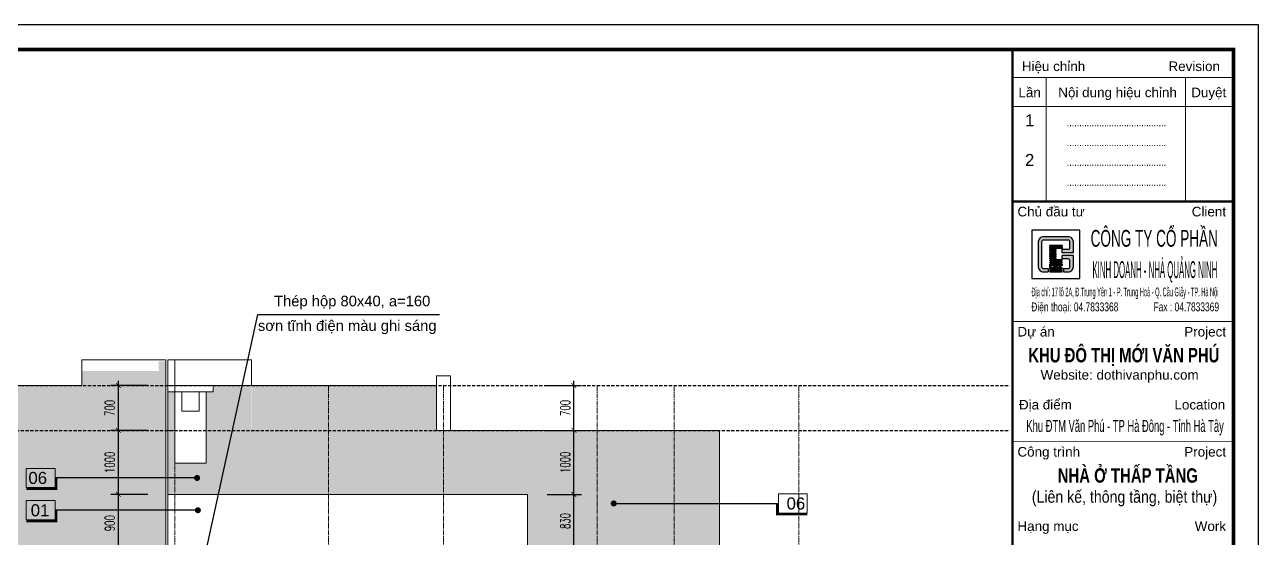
# Model space of a CAD drawing. Header units: millimetres. Extents: x -229618 to 2906, y -178063 to 96806.
# Drawn here: x -142377 to -123107, y -141391 to -133372 of the extents above; entities that cross this region are included whole.
import ezdxf
from ezdxf.enums import TextEntityAlignment as Align

# ---------------------------------------------------------------- set-up
doc = ezdxf.new("R2010")
doc.units = ezdxf.units.MM
doc.header["$LTSCALE"] = 200
doc.header["$MEASUREMENT"] = 0
doc.header["$PDMODE"] = 3
doc.header["$PDSIZE"] = 50
for name, pattern in [('CENTER', [2, 1.25, -0.25, 0.25, -0.25]), ('CENTER2', [1.125, 0.75, -0.125, 0.125, -0.125]), ('DASHED2', [0.375, 0.25, -0.125])]:
    doc.linetypes.add(name, pattern=pattern)
doc.layers.get('0').update_dxf_attribs({"color": 95, "linetype": 'CONTINUOUS'})
doc.layers.get('DEFPOINTS').update_dxf_attribs({"linetype": 'CONTINUOUS'})
for name, color, linetype in [('CUA', 145, 'CONTINUOUS'), ('DIM', 251, 'CONTINUOUS'), ('KHUNGTEN', 7, 'CONTINUOUS'), ('TEXT', 33, 'CONTINUOUS'), ('TRUC', 251, 'CENTER')]:
    doc.layers.add(name, color=color, linetype=linetype)
for name, color, linetype, lineweight in [('hatch', 250, 'CONTINUOUS', 5), ('nho', 252, 'CONTINUOUS', 15), ('thay', 7, 'CONTINUOUS', 18), ('tim', 18, 'CENTER2', 9)]:
    doc.layers.add(name, color=color, linetype=linetype, lineweight=lineweight)
doc.layers.add('in', color=203, linetype='CONTINUOUS', lineweight=5, plot=False)
doc.styles.add('Aria H B iso', font='Vharialb_0.ttf')
doc.styles.add('Aria H iso', font='Vharial_0.ttf')
doc.styles.add('Arial iso', font='vnarial_0.ttf')
doc.styles.add('Arial N  iso', font='vnarialn_0.ttf')
doc.styles.add('khung', font='Vhcentn_0.ttf')
doc.styles.add('NHO2', font='vncc-rms.shx', dxfattribs={"width": 0.65})
doc.styles.add('Scale', font='vnsimli.shx', dxfattribs={"width": 0.65, "bigfont": 'bigfont.shx'})
doc.dimstyles.new('Scale', dxfattribs={"dimscale": 75, "dimtxt": 2, "dimasz": 1, "dimexe": 1.6, "dimexo": 0, "dimgap": 0.8, "dimtad": 1, "dimdec": 0, "dimzin": 0, "dimdsep": 46, "dimtxsty": 'Scale', "dimblk": 'ARCHTICK', "dimcen": 0.1, "dimdle": 1, "dimclrd": 256, "dimclre": 256, "dimclrt": 3, "dimadec": 0, "dimazin": 0, "dimtfac": 1, "dimtdec": 0, "dimtix": 1, "dimtmove": 2, "dimatfit": 3, "dimldrblk": 'ARCHTICK', "dimfxl": 0, "dimtolj": 1, "dimtzin": 0, "dimarcsym": 0})

# ---------------------------------------------------------------- blocks, each defined once
blk = doc.blocks.new('matsau')
at = {"layer": 'hatch', "linetype": 'Continuous'}
h = blk.add_hatch(dxfattribs=at)
h.set_pattern_fill('CROSS', color=256, scale=400, style=0)
h.set_pattern_definition([(0, (-154074.93, -217.71), (100, 100), [50, -150]), (90, (-154049.93, -242.71), (-100, 100), [50, -150])])
h.paths.add_polyline_path([(125, 12928), (15, 12928), (15, 12778), (125, 12778)])
h.paths.add_polyline_path([(1325, 12778), (15, 12778), (15, 12550), (1325, 12550)])
h.paths.add_polyline_path([(15, 600), (9985, 600), (9985, 4970), (8145, 4970), (8145, 6250), (8035, 6250), (8035, 9038), (8635, 9038), (8635, 11850), (4435, 11850), (4435, 12700), (4215, 12700), (4215, 12550), (15, 12550)])
h = blk.add_hatch(dxfattribs=at)
h.set_pattern_fill('AR-RSHKE', color=256, scale=15, style=0)
h.set_pattern_definition([(0, (140593.3, 151554.86), (382.5, 180), [90, -75, 105, -45, 135, -60]), (0, (140683.3, 151562.36), (382.5, 180), [75, -285, 60, -90]), (0, (140863.3, 151543.61), (382.5, 180), [45, -465]), (90, (140593.3, 151554.86), (-127.5, 180), [172.5, -547.5]), (90, (140683.3, 151554.86), (-127.5, 180), [168.75, -551.25]), (90, (140758.3, 151554.86), (-127.5, 180), [157.5, -562.5]), (90, (140863.3, 151543.61), (-127.5, 180), [172.5, -547.5]), (90, (140908.3, 151543.61), (-127.5, 180), [172.5, -547.5]), (90, (141043.3, 151554.86), (-127.5, 180), [165, -555])])
h.paths.add_polyline_path([(-15, 12450), (-125, 12450), (-125, 11850), (-15, 11850)])
h.paths.add_polyline_path([(-5635, 9950), (-8635, 9950), (-8635, 9188), (-5635, 9188)])
h.paths.add_polyline_path([(-1325, 12543), (-1325, 11850), (-4215, 11850), (-4215, 12543)])
h.paths.add_polyline_path([(-125, 11850), (-125, 11336), (-615, 11336), (-615, 11850), (-8635, 11850), (-8635, 9950), (-5635, 9950), (-5635, 10850), (-15, 10850), (-15, 11850)])
h.paths.add_polyline_path([(-615, 11850), (-615, 12450), (-725, 12450), (-725, 12550), (-1320, 12550), (-1320, 11850)])
at = {"layer": 'nho', "linetype": 'Continuous'}
for p, q in [((-15, 12950), (-15, 600)), ((15, 12550), (15, 600))]:
    blk.add_line(p, q, dxfattribs=at)
at = {"layer": 'thay', "linetype": 'Continuous'}
for p, q in [((-1325, 12550), (-1325, 12950)), ((-125, 12550), (-125, 12950)), ((-4435, 11850), (-4435, 12700)), ((-4215, 12700), (-4435, 12700)), ((-4215, 11850), (-4215, 12700)), ((-4215, 12550), (-1325, 12550)), ((-8635, 11850), (-8635, 9038)), ((-8635, 11850), (-4215, 11850)), ((-125, 11850), (-15, 11850)), ((-5635, 10850), (-15, 10850)), ((-5635, 10850), (-5635, 6750))]:
    blk.add_line(p, q, dxfattribs=at)
at = {"layer": 'thay'}
for p in [(-1325, 12950), (-125, 12950)]:
    blk.add_line(p, (-15, 12950), dxfattribs=at)
at = {"layer": 'thay', "linetype": 'Continuous'}
for points in [[(15, 12950), (15, 600), (9985, 600), (9985, 600), (9985, 600), (9985, 4970), (8145, 4970), (8145, 6250), (8035, 6250), (8035, 9038), (8635, 9038), (8635, 11850), (4435, 11850), (4435, 12700), (4215, 12700), (4215, 12550), (1325, 12550), (1325, 12950), (125, 12950), (125, 12950), (15, 12950)], [(-9985, 600), (-9985, 4970), (-8145, 4970), (-8145, 6250), (-8035, 6250), (-8035, 9038), (-8635, 9038), (-8635, 11850), (-4435, 11850), (-4435, 12700), (-4215, 12700), (-4215, 12550), (-125, 12550)]]:
    blk.add_lwpolyline(points, dxfattribs=at)
blk.add_lwpolyline([(15, 12778), (15, 12778)], close=True, dxfattribs=at)
at = {"layer": 'thay'}
for points in [[(-725, 12450), (-15, 12450), (-15, 12550), (-725, 12550)], [(-615, 12450), (-125, 12450), (-125, 11336), (-615, 11336)], [(-235, 12450), (-235, 12150), (-505, 12150), (-505, 12450)]]:
    blk.add_lwpolyline(points, close=True, dxfattribs=at)
blk = doc.blocks.new('LO GO NHA QUANG NINH')
at = {"layer": 'hatch', "lineweight": -2}
for points in [[(865, 759, 0.414214), (759, 865), (241, 865, 0.414214), (135, 759), (135, 500), (205, 500), (205, 759, -0.414214), (241, 795), (759, 795, -0.414214), (795, 759), (795, 640, -0.414214), (759, 604), (632, 604), (632, 533), (865, 533)], [(342, 205), (241, 205, -0.414214), (205, 241), (205, 500), (135, 500), (135, 241, 0.414214), (241, 135), (342, 135)], [(865, 474), (632, 474), (632, 404), (759, 404, -0.414214), (795, 368), (795, 241, -0.414214), (759, 205), (658, 205), (658, 135), (759, 135, 0.414214), (865, 241)]]:
    blk.add_hatch(color=32, dxfattribs=at).paths.add_polyline_path(points)
h = blk.add_hatch(color=32, dxfattribs=at)
h.paths.add_polyline_path([(378, 428), (499, 428), (499, 404), (378, 404)])
h.paths.add_polyline_path([(378, 472), (499, 472), (499, 448), (378, 448)])
h.paths.add_polyline_path([(378, 516), (499, 516), (499, 492), (378, 492)])
h.paths.add_polyline_path([(378, 560), (499, 560), (499, 536), (378, 536)])
h.paths.add_polyline_path([(378, 604), (499, 604), (499, 580), (378, 580)])
h.paths.add_polyline_path([(378, 648), (632, 648), (632, 624), (378, 624)])
h.paths.add_polyline_path([(378, 692), (632, 692), (632, 668), (378, 668)])
h = blk.add_hatch(color=32, dxfattribs=at)
h.paths.add_polyline_path([(378, 316), (632, 316), (632, 340), (378, 340)])
h.paths.add_polyline_path([(378, 360), (632, 360), (632, 384), (378, 384)])
h.paths.add_polyline_path([(632, 216), (632, 188), (578, 188), (578, 296), (632, 296), (632, 268), (606, 268), (606, 216)])
h.paths.add_polyline_path([(558, 216), (558, 188), (503, 188), (503, 296), (558, 296), (558, 268), (532, 268), (532, 216)])
h.paths.add_polyline_path([(458, 216), (403, 216), (403, 268), (458, 268)], flags=16)
h.paths.add_polyline_path([(483, 188), (378, 188), (378, 296), (483, 296)])
h.paths.add_polyline_path([(378, 135), (632, 135), (632, 168), (378, 168)])
for p, q in [((632, 533), (632, 604)), ((865, 533), (632, 533)), ((865, 474), (632, 474)), ((632, 404), (632, 474)), ((342, 205), (342, 135)), ((658, 205), (658, 135))]:
    blk.add_line(p, q, dxfattribs=at)
for points in [[(865, 533), (865, 759, 0.414214), (759, 865), (241, 865, 0.414214), (135, 759), (135, 241, 0.414214), (241, 135), (342, 135)], [(632, 604), (759, 604, 0.414214), (795, 640), (795, 759, 0.414214), (759, 795), (241, 795, 0.414214), (205, 759), (205, 241, 0.414214), (241, 205), (342, 205)], [(658, 205), (759, 205, 0.414214), (795, 241), (795, 368, 0.414214), (759, 404), (632, 404)], [(658, 135), (759, 135, 0.414214), (865, 241), (865, 474)]]:
    blk.add_lwpolyline(points, format="xyb", dxfattribs=at)
for points in [[(378, 692), (632, 692), (632, 668), (378, 668)], [(378, 648), (632, 648), (632, 624), (378, 624)], [(378, 604), (499, 604), (499, 580), (378, 580)], [(378, 560), (499, 560), (499, 536), (378, 536)], [(378, 516), (499, 516), (499, 492), (378, 492)], [(378, 472), (499, 472), (499, 448), (378, 448)], [(378, 428), (499, 428), (499, 404), (378, 404)], [(378, 360), (632, 360), (632, 384), (378, 384)], [(378, 316), (632, 316), (632, 340), (378, 340)], [(483, 188), (378, 188), (378, 296), (483, 296)], [(458, 216), (403, 216), (403, 268), (458, 268)], [(378, 135), (632, 135), (632, 168), (378, 168)]]:
    blk.add_lwpolyline(points, close=True, dxfattribs=at)
for points in [[(558, 216), (558, 188), (503, 188), (503, 296), (558, 296), (558, 268), (532, 268), (532, 216), (558, 216)], [(632, 216), (632, 188), (578, 188), (578, 296), (632, 296), (632, 268), (606, 268), (606, 216), (632, 216)]]:
    blk.add_lwpolyline(points, dxfattribs=at)
at = {"layer": 'thay', "lineweight": -2}
blk.add_lwpolyline([(0, 0), (1000, 0), (1000, 1000), (0, 1000)], close=True, dxfattribs=at)
blk = doc.blocks.new('KhungA3')
at = {"layer": 'DEFPOINTS', "color": 8}
blk.add_lwpolyline([(-3.74, 3.81), (416.31, 3.81), (416.31, 300.81), (-3.74, 300.81)], close=True, dxfattribs=at)
at = {"layer": 'KHUNGTEN', "color": 4}
for points, const_width in [([(7.54, 8.99), (411.13, 8.99), (411.13, 295.64), (7.54, 295.64)], 0.724), ([(365.13, 295.64), (411.13, 295.64), (411.13, 8.99), (365.13, 8.99)], 0.466)]:
    blk.add_lwpolyline(points, close=True, dxfattribs=dict(at, const_width=const_width))
at = {"layer": 'KHUNGTEN', "color": 8, "const_width": 0.207}
for points in [[(365.13, 289.81), (411.13, 289.81)], [(372.13, 289.81), (372.13, 264.01)], [(401.13, 289.81), (401.13, 264.01)], [(365.13, 283.81), (411.13, 283.81)], [(365.13, 239.01), (411.13, 239.01)], [(365.13, 214.01), (411.13, 214.01)]]:
    blk.add_lwpolyline(points, dxfattribs=at)
at = {"layer": 'KHUNGTEN', "color": 4, "const_width": 0.466}
blk.add_lwpolyline([(365.13, 264.01), (411.13, 264.01)], dxfattribs=at)
at = {"layer": 'KHUNGTEN'}
blk.add_lwpolyline([(369.13, 248.01), (379.13, 248.01), (379.13, 258.01), (369.13, 258.01)], close=True, dxfattribs=at)
at = {"layer": 'DIM', "linetype": 'Continuous', "xscale": 0.009999999999999998, "yscale": 0.009999999999999998, "zscale": 0.009999999999999992}
blk.add_blockref('LO GO NHA QUANG NINH', (369.13, 248.01), dxfattribs=at)
at = {"layer": 'KHUNGTEN', "color": 8, "style": 'Arial iso'}
for s, height, width, p in [('HiÖu chØnh', 2, 1, (367.05, 291.16)), ('Chñ ®Çu t\xad', 2, 1, (366.14, 260.9)), ('§iÖn tho¹i: 04.7833368', 1.8479, 0.679517, (369.01, 241.14)), ('Dù ¸n', 2, 1, (366.14, 235.9)), ('Website: dothivanphu.com', 2, 1, (370.96, 226.92)), ('§Þa ®iÓm', 2, 1, (366.45, 220.71)), ('C«ng tr×nh', 2, 1, (366.14, 210.9)), ('H¹ng môc', 2, 1, (366.14, 195.42))]:
    blk.add_text(s, height=height, dxfattribs=dict(at, width=width)).set_placement(p)
for s, height, width, p in [('Revision', 2, 1, (408.31, 291.16)), ('Client', 2, 1, (409.58, 260.9)), ('Fax : 04.7833369', 1.8479, 0.679517, (408.13, 241.14)), ('Project', 2, 1, (409.58, 235.9)), ('Location', 2, 1, (409.4, 220.71)), ('Project', 2, 1, (409.58, 210.9)), ('Work', 2, 1, (409.58, 195.42))]:
    blk.add_text(s, height=height, dxfattribs=dict(at, width=width)).set_placement(p, align=Align.RIGHT)
at = {"layer": 'KHUNGTEN', "color": 8, "style": 'Arial iso', "width": 1}
for s, p in [('LÇn', (368.68, 286.71)), ('Néi dung hiÖu chØnh', (386.99, 286.71)), ('DuyÖt', (405.98, 286.71))]:
    blk.add_text(s, height=2, dxfattribs=at).set_placement(p, align=Align.MIDDLE_CENTER)
at = {"layer": 'KHUNGTEN', "color": 8}
for s, height, style, width, p in [('1', 2.5, 'Arial N  iso', 1, (368.68, 279.67)), ('........................................', 1.738, 'NHO2', 0.8, (386.75, 279.67)), ('........................................', 1.738, 'NHO2', 0.8, (386.75, 275.53)), ('2', 2.5, 'Arial N  iso', 1, (368.68, 271.4)), ('........................................', 1.738, 'NHO2', 0.8, (386.75, 271.4)), ('........................................', 1.738, 'NHO2', 0.8, (386.75, 267.26))]:
    blk.add_text(s, height=height, dxfattribs=dict(at, style=style, width=width)).set_placement(p, align=Align.CENTER)
at = {"layer": 'KHUNGTEN', "style": 'khung'}
for s, width, p, p2 in [('c«ng ty cæ phÇn', 0.567651, (381.38, 254.59), (407.88, 254.59)), ('KINH DOANH - NHµ QU¶NG NINH', 0.310766, (381.76, 248.07), (407.76, 248.07))]:
    blk.add_text(s, height=3.5, dxfattribs=dict(at, width=width)).set_placement(p, p2, align=Align.FIT)
at = {"layer": 'KHUNGTEN', "color": 8, "style": 'Arial iso', "width": 0.452509}
blk.add_text('§Þa chØ: 17 l« 2A, §.Trung Yªn 1 - P. Trung Hoµ - Q. CÇu GiÊy - TP. Hµ Néi', height=1.8479, dxfattribs=at).set_placement((369.04, 244.25), (408, 244.25), align=Align.FIT)
at = {"layer": 'KHUNGTEN', "color": 7}
for s, height, style, width, p, p2 in [('KHU §¤ THÞ MíI V¡N PHó', 3, 'Aria H B iso', 0.742905, (368.41, 230.52), (408.19, 230.52)), ('Khu §TM V¨n Phó - TP Hµ §«ng - TØnh Hµ T©y', 2.5, 'Arial iso', 0.558949, (368, 216.04), (409.11, 216.04)), ('nhµ ë thÊp tÇng ', 3, 'Aria H B iso', 0.745677, (374.53, 205.47), (404.57, 205.47)), ('(Liªn kÕ, th«ng tÇng, biÖt thù)', 2.5, 'Arial iso', 0.850064, (369.13, 201.3), (407.75, 201.3))]:
    blk.add_text(s, height=height, dxfattribs=dict(at, style=style, width=width)).set_placement(p, p2, align=Align.FIT)
blk = doc.blocks.new('_ArchTick')
at = {"color": 0, "linetype": 'ByBlock', "const_width": 0.15}
blk.add_lwpolyline([(-0.5, -0.5), (0.5, 0.5)], dxfattribs=at)
blk = doc.blocks.new('*D122')
at = {"layer": 'DEFPOINTS', "color": 0, "linetype": 'Continuous'}
for p in [(-134215, -140705), (-133798, -140705), (-134215, -141535)]:
    blk.add_point(p, dxfattribs=at)
at = {"layer": 'DIM', "linetype": 'Continuous', "lineweight": -2}
for p, q in [((-133798, -141610), (-133798, -140630)), ((-134215, -140705), (-133678, -140705)), ((-134215, -141535), (-133678, -141535))]:
    blk.add_line(p, q, dxfattribs=at)
at = {"layer": 'DIM', "linetype": 'Continuous', "lineweight": -2, "xscale": 75, "yscale": 75, "zscale": 75}
for p, rotation in [((-133798, -140705), 90), ((-133798, -141535), 270)]:
    blk.add_blockref('_ArchTick', p, dxfattribs=dict(at, rotation=rotation))
at = {"layer": 'DIM', "color": 3, "linetype": 'Continuous', "insert": (-133933, -141120), "char_height": 150, "attachment_point": 5, "rotation": 90, "style": 'Scale'}
blk.add_mtext('\\A1;830', dxfattribs=at)
blk = doc.blocks.new('*D123')
at = {"layer": 'DEFPOINTS', "color": 0, "linetype": 'Continuous'}
for p in [(-134215, -139705), (-133798, -139705), (-134215, -140705)]:
    blk.add_point(p, dxfattribs=at)
at = {"layer": 'DIM', "linetype": 'Continuous', "lineweight": -2}
for p, q in [((-134215, -139705), (-133678, -139705)), ((-133798, -140780), (-133798, -139630)), ((-134215, -140705), (-133678, -140705))]:
    blk.add_line(p, q, dxfattribs=at)
at = {"layer": 'DIM', "linetype": 'Continuous', "lineweight": -2, "xscale": 75, "yscale": 75, "zscale": 75}
for p, rotation in [((-133798, -139705), 90), ((-133798, -140705), 270)]:
    blk.add_blockref('_ArchTick', p, dxfattribs=dict(at, rotation=rotation))
at = {"layer": 'DIM', "color": 3, "linetype": 'Continuous', "insert": (-133933, -140205), "char_height": 150, "attachment_point": 5, "rotation": 90, "style": 'Scale'}
blk.add_mtext('\\A1;1000', dxfattribs=at)
blk = doc.blocks.new('*D124')
at = {"layer": 'DEFPOINTS', "color": 0, "linetype": 'Continuous'}
for p in [(-134215, -139005), (-133798, -139005), (-134215, -139705)]:
    blk.add_point(p, dxfattribs=at)
at = {"layer": 'DIM', "linetype": 'Continuous', "lineweight": -2}
for p, q in [((-133798, -139780), (-133798, -138930)), ((-134215, -139005), (-133678, -139005)), ((-134215, -139705), (-133678, -139705))]:
    blk.add_line(p, q, dxfattribs=at)
at = {"layer": 'DIM', "linetype": 'Continuous', "lineweight": -2, "xscale": 75, "yscale": 75, "zscale": 75}
for p, rotation in [((-133798, -139005), 90), ((-133798, -139705), 270)]:
    blk.add_blockref('_ArchTick', p, dxfattribs=dict(at, rotation=rotation))
at = {"layer": 'DIM', "color": 3, "linetype": 'Continuous', "insert": (-133933, -139355), "char_height": 150, "attachment_point": 5, "rotation": 90, "style": 'Scale'}
blk.add_mtext('\\A1;700', dxfattribs=at)
blk = doc.blocks.new('*D138')
at = {"layer": 'DEFPOINTS', "color": 0, "linetype": 'Continuous'}
for p in [(-140913, -140705), (-140454, -140705), (-140454, -141605)]:
    blk.add_point(p, dxfattribs=at)
at = {"layer": 'DIM', "linetype": 'Continuous', "lineweight": -2}
for p, q in [((-140913, -141680), (-140913, -140630)), ((-140454, -140705), (-141033, -140705)), ((-140454, -141605), (-141033, -141605))]:
    blk.add_line(p, q, dxfattribs=at)
at = {"layer": 'DIM', "linetype": 'Continuous', "lineweight": -2, "xscale": 75, "yscale": 75, "zscale": 75}
for p, rotation in [((-140913, -140705), 90), ((-140913, -141605), 270)]:
    blk.add_blockref('_ArchTick', p, dxfattribs=dict(at, rotation=rotation))
at = {"layer": 'DIM', "color": 3, "linetype": 'Continuous', "insert": (-141048, -141155), "char_height": 150, "attachment_point": 5, "rotation": 90, "style": 'Scale'}
blk.add_mtext('\\A1;900', dxfattribs=at)
blk = doc.blocks.new('*D139')
at = {"layer": 'DEFPOINTS', "color": 0, "linetype": 'Continuous'}
for p in [(-140913, -139705), (-140454, -139705), (-140454, -140705)]:
    blk.add_point(p, dxfattribs=at)
at = {"layer": 'DIM', "linetype": 'Continuous', "lineweight": -2}
for p, q in [((-140454, -139705), (-141033, -139705)), ((-140913, -140780), (-140913, -139630)), ((-140454, -140705), (-141033, -140705))]:
    blk.add_line(p, q, dxfattribs=at)
at = {"layer": 'DIM', "linetype": 'Continuous', "lineweight": -2, "xscale": 75, "yscale": 75, "zscale": 75}
for p, rotation in [((-140913, -139705), 90), ((-140913, -140705), 270)]:
    blk.add_blockref('_ArchTick', p, dxfattribs=dict(at, rotation=rotation))
at = {"layer": 'DIM', "color": 3, "linetype": 'Continuous', "insert": (-141048, -140205), "char_height": 150, "attachment_point": 5, "rotation": 90, "style": 'Scale'}
blk.add_mtext('\\A1;1000', dxfattribs=at)
blk = doc.blocks.new('*D140')
at = {"layer": 'DEFPOINTS', "color": 0, "linetype": 'Continuous'}
for p in [(-140913, -139005), (-140454, -139005), (-140454, -139705)]:
    blk.add_point(p, dxfattribs=at)
at = {"layer": 'DIM', "linetype": 'Continuous', "lineweight": -2}
for p, q in [((-140913, -139780), (-140913, -138930)), ((-140454, -139005), (-141033, -139005)), ((-140454, -139705), (-141033, -139705))]:
    blk.add_line(p, q, dxfattribs=at)
at = {"layer": 'DIM', "linetype": 'Continuous', "lineweight": -2, "xscale": 75, "yscale": 75, "zscale": 75}
for p, rotation in [((-140913, -139005), 90), ((-140913, -139705), 270)]:
    blk.add_blockref('_ArchTick', p, dxfattribs=dict(at, rotation=rotation))
at = {"layer": 'DIM', "color": 3, "linetype": 'Continuous', "insert": (-141048, -139355), "char_height": 150, "attachment_point": 5, "rotation": 90, "style": 'Scale'}
blk.add_mtext('\\A1;700', dxfattribs=at)
blk = doc.blocks.new('vld')
at = {"layer": 'thay', "color": 1, "ltscale": 600, "const_width": 1270}
blk.add_lwpolyline([(635, 140), (635, -5717), (-15232, -5717)], dxfattribs=at)
at = {"layer": 'thay'}
blk.add_lwpolyline([(-15232, -5082), (0, -5082), (0, 5082), (-15232, 5082)], close=True, dxfattribs=at)
at = {"layer": 'TEXT', "style": 'Aria H iso'}
blk.add_attdef('1', text='', height=6350, dxfattribs=at).set_placement((-7944, -3167), align=Align.CENTER)

msp = doc.modelspace()

# ---------------------------------------------------------------- linework, layer by layer
at = {"layer": 'in', "linetype": 'Continuous'}
msp.add_lwpolyline([(-154609.9, -155646.6), (-123106.7, -155646.6), (-123106.7, -133371.6), (-154609.9, -133371.6)], close=True, dxfattribs=at)
at = {"layer": 'tim', "ltscale": 0.5}
for p, q in [((-140033, -153492.5), (-140033, -139004.9)), ((-137633, -153492.5), (-137633, -139004.9)), ((-135833, -153492.5), (-135833, -139004.9)), ((-133433, -153492.5), (-133433, -139004.9)), ((-132233, -153492.5), (-132233, -139004.9)), ((-130283, -153492.5), (-130283, -139004.9))]:
    msp.add_line(p, q, dxfattribs=at)
at = {"layer": 'TRUC', "linetype": 'DASHED2'}
for p, q in [((-153763.9, -139004.9), (-126987.4, -139004.9)), ((-153763.9, -139704.9), (-126987.4, -139704.9))]:
    msp.add_line(p, q, dxfattribs=at)

# ---------------------------------------------------------------- block references
at = {"layer": 'CUA'}
ref = msp.add_blockref('vld', (-141902.4, -140448.4), dxfattribs=dict(at, xscale=0.02952755894511938, yscale=0.02952755894511938, zscale=0.0295275590551172))
ref.add_attrib('1', '06', dxfattribs={"layer": 'TEXT', "height": 187.5, "style": 'Aria H iso'}).set_placement((-142172.8, -140542), align=Align.CENTER)
ref = msp.add_blockref('vld', (-141902.4, -140952.3), dxfattribs=dict(at, xscale=0.02952755894511938, yscale=0.02952755894511938, zscale=0.0295275590551172))
ref.add_attrib('1', '01', dxfattribs={"layer": 'TEXT', "height": 187.5, "style": 'Aria H iso'}).set_placement((-142136.7, -141045.8), align=Align.CENTER)
ref = msp.add_blockref('vld', (-130601.9, -140846.5), dxfattribs=dict(at, xscale=-0.02952755894511938, yscale=0.02952755894511938, zscale=0.0295275590551172))
ref.add_attrib('1', '06', dxfattribs={"layer": 'TEXT', "height": 187.5, "style": 'Aria H iso'}).set_placement((-130329.8, -140940), align=Align.CENTER)
at = {"layer": 'KHUNGTEN', "xscale": 75, "yscale": 75, "zscale": 75.00000000000009}
msp.add_blockref('KhungA3', (-154329.6, -155932.6), dxfattribs=at)

# ---------------------------------------------------------------- texts
at = {"layer": 'TEXT', "style": 'Arial iso'}
for s, p in [('ThÐp hép 80x40, a=160', (-138481.4, -137768.2)), ('s¬n tÜnh ®iÖn mµu ghi s¸ng', (-138733.3, -138152.4))]:
    msp.add_text(s, height=165, dxfattribs=at).set_placement(p)

# ---------------------------------------------------------------- dimensions: what is measured, and where the dimension line sits
at = {"layer": 'DIM', "linetype": 'Continuous'}
for base, p1, p2, picture, middle in [((-140912.8, -139005), (-140453.7, -139704.9), (-140453.7, -139005), '*D140', (-141047.8, -139355)), ((-133797.7, -139005), (-134215.1, -139704.9), (-134215.1, -139005), '*D124', (-133932.7, -139355)), ((-140912.8, -139704.9), (-140453.7, -140704.9), (-140453.7, -139704.9), '*D139', (-141047.8, -140204.9)), ((-133797.7, -139704.9), (-134215.1, -140704.9), (-134215.1, -139704.9), '*D123', (-133932.7, -140204.9)), ((-140912.8, -140704.9), (-140453.7, -141604.9), (-140453.7, -140704.9), '*D138', (-141047.8, -141154.9)), ((-133797.7, -140704.9), (-134215.1, -141534.9), (-134215.1, -140704.9), '*D122', (-133932.7, -141119.9))]:
    dim = msp.add_linear_dim(base=base, p1=p1, p2=p2, angle=90, dimstyle='Scale', override={"dimfxl": 70}, dxfattribs=at)
    dim.commit()
    dim.dimension.update_dxf_attribs({"geometry": picture, "text_midpoint": middle})

# ---------------------------------------------------------------- leaders
at = {"layer": 'DIM', "linetype": 'Continuous', "ltscale": 8}
for points in [[(-139683.6, -140448.4), (-141899.4, -140448.4)], [(-133175.7, -140846.5), (-130601.9, -140846.5)], [(-139671.3, -140952.3), (-141899.4, -140952.3)]]:
    msp.add_leader(points, dimstyle='Scale', override={"dimasz": 5, "dimldrblk": 'DotSmall'}, dxfattribs=at)

# ---------------------------------------------------------------- next in the draw order: block references
at = {"layer": 'hatch', "linetype": 'Continuous', "xscale": -1}
msp.add_blockref('matsau', (-140158, -151554.9), dxfattribs=at)

# ---------------------------------------------------------------- next in the draw order: leaders
at = {"layer": 'DIM', "linetype": 'Continuous', "ltscale": 8}
msp.add_leader([(-139664.6, -142144.9), (-138736.2, -137896.6), (-135898.6, -137896.6)], dimstyle='Scale', override={"dimasz": 5, "dimldrblk": 'DotSmall'}, dxfattribs=at)

doc.saveas('drawing.dxf')
